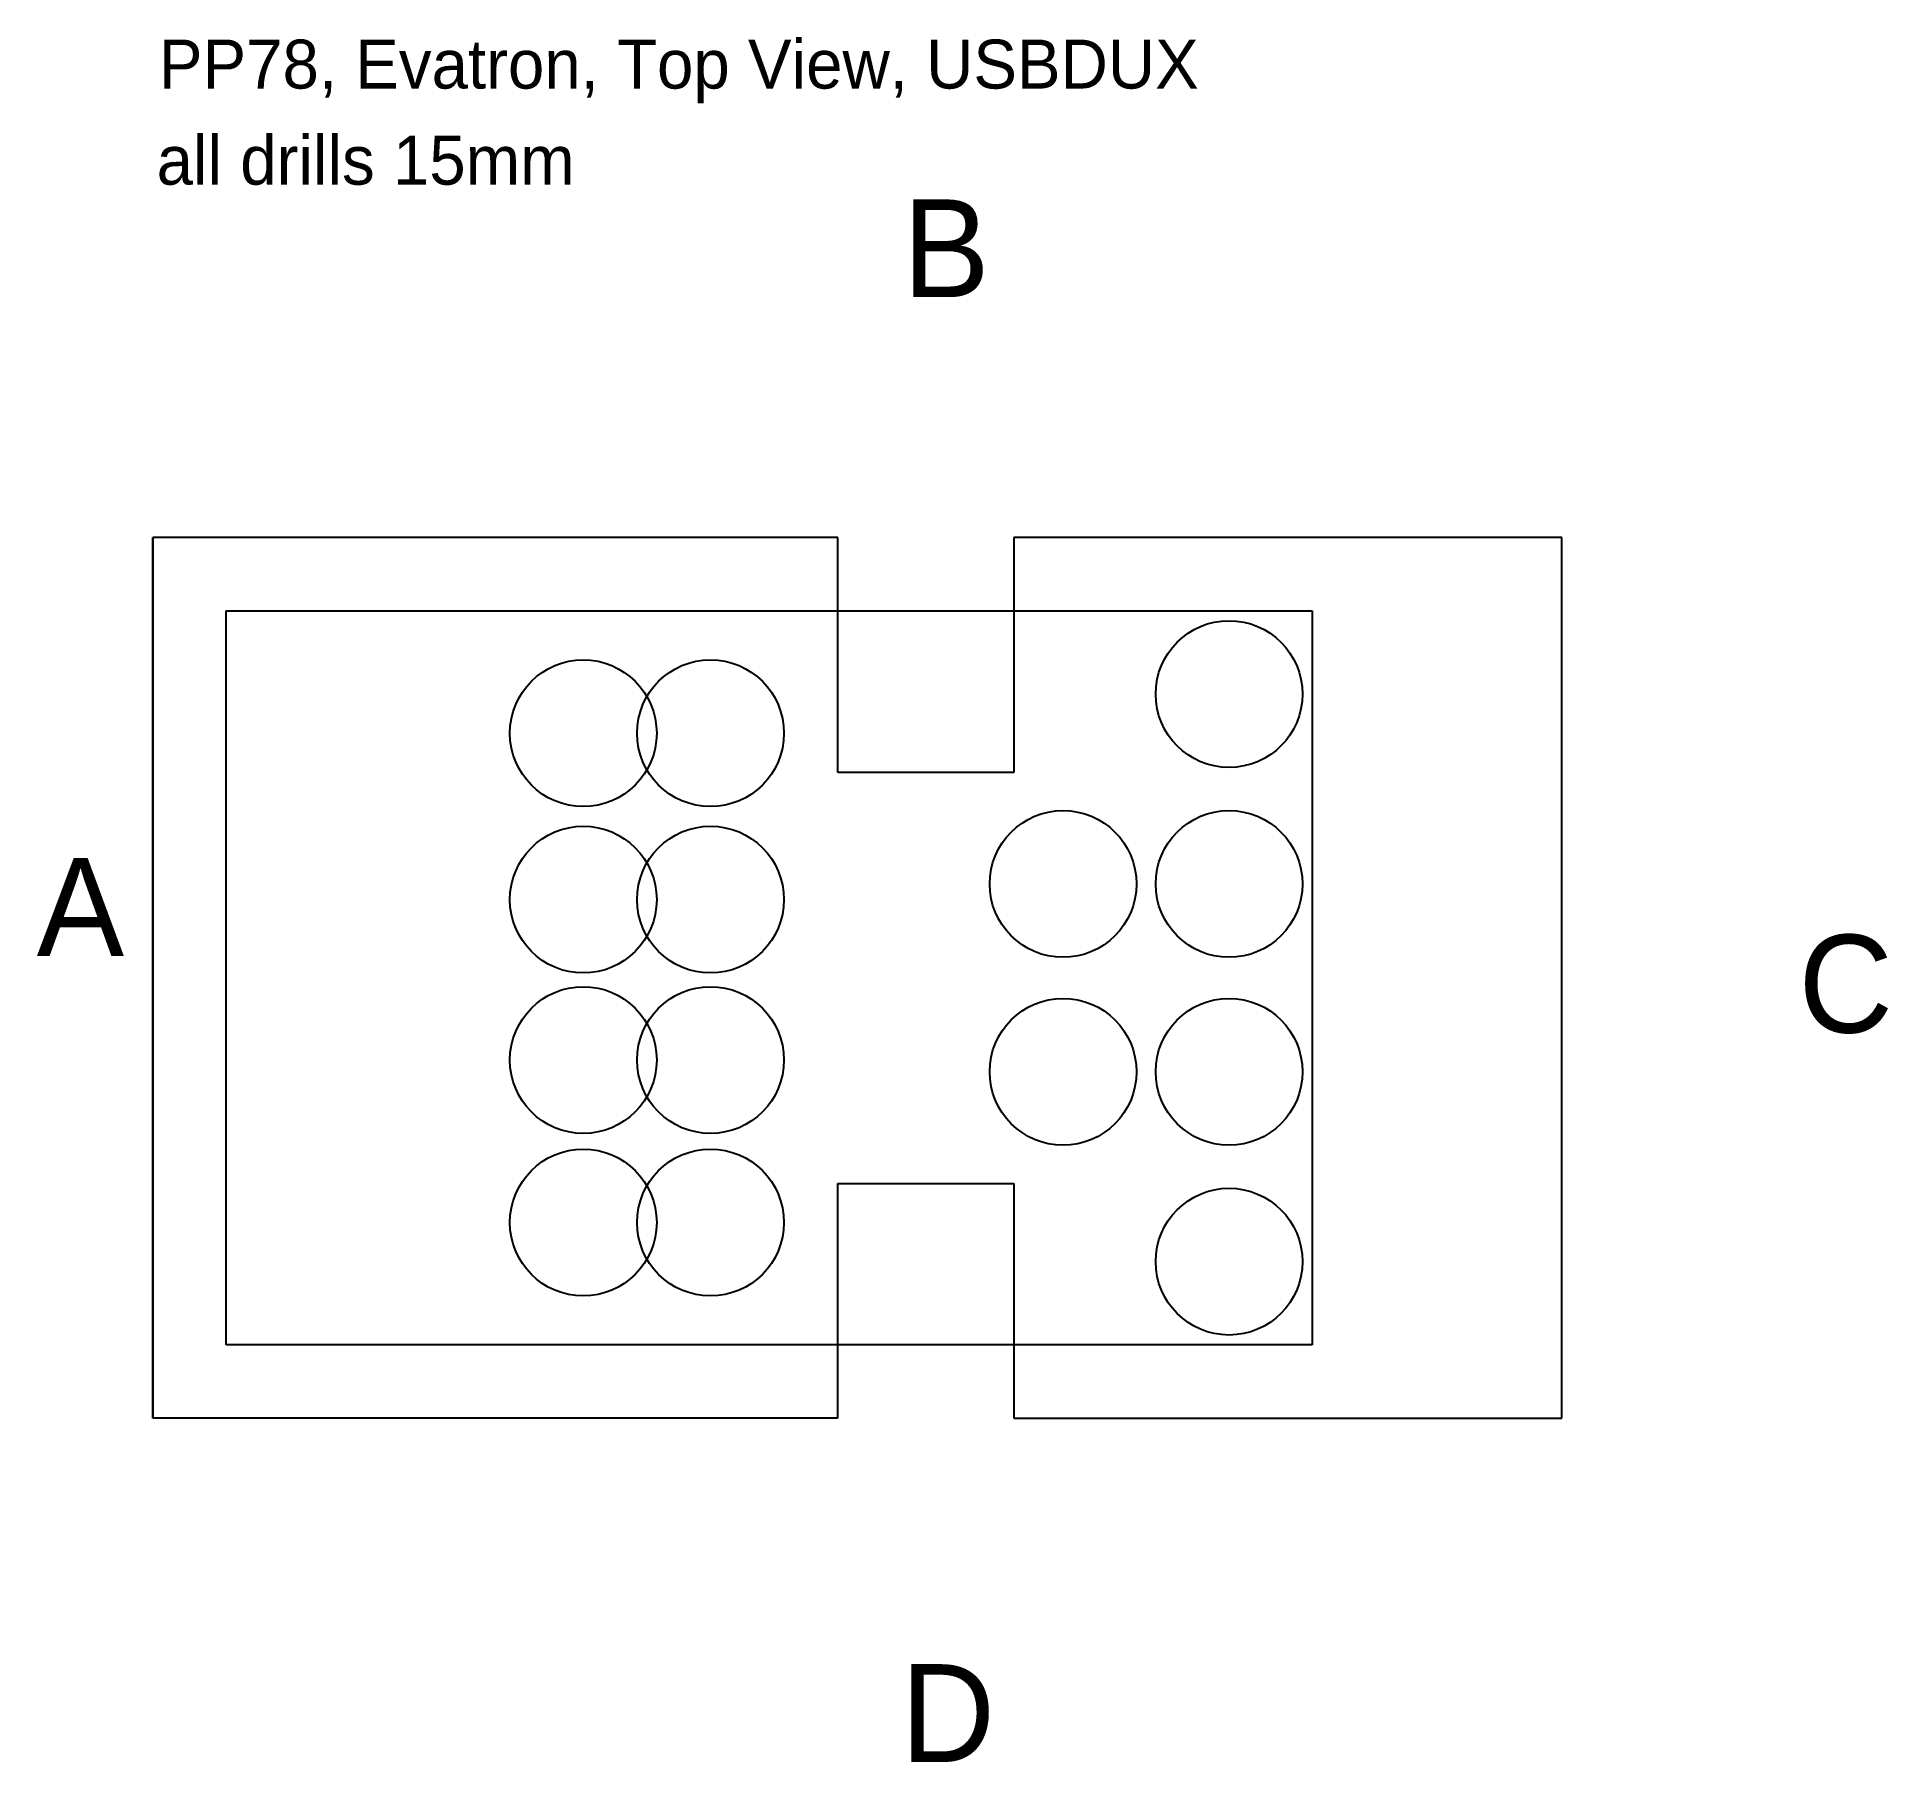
# Model space of a CAD drawing. Header units: millimetres. Extents: x -12 to 177, y -35 to 141.
import ezdxf

# ---------------------------------------------------------------- set-up
doc = ezdxf.new("R2010")
doc.units = ezdxf.units.MM
doc.layers.add('default', color=7, linetype='CONTINUOUS')

msp = doc.modelspace()

# ---------------------------------------------------------------- linework, layer by layer
at = {"layer": 'default', "color": 7, "linetype": 'CONTINUOUS'}
for p, q in [((70, 90), (0, 90)), ((0, 90), (0, 0)), ((0, 0), (0, 90)), ((70, 66), (70, 90)), ((144, 90), (88, 90)), ((88, 90), (88, 66)), ((144, 0), (144, 90)), ((88, 66), (70, 66)), ((70, 0), (70, 24)), ((70, 24), (88, 24)), ((88, 24), (88, 0)), ((70, 0), (0, 0)), ((88, 0), (144, 0))]:
    msp.add_line(p, q, dxfattribs=at)
at = {"layer": 'default', "color": 7}
for p, q in [((7.5, 7.5), (7.5, 82.5)), ((7.5, 82.5), (118.5, 82.5)), ((118.5, 82.5), (118.5, 7.5)), ((118.5, 7.5), (7.5, 7.5))]:
    msp.add_line(p, q, dxfattribs=at)
at = {"layer": 'default', "color": 7, "linetype": 'CONTINUOUS'}
for centre in [(110, 74), (44, 70), (57, 70), (93.03331, 54.6), (110, 54.6), (44, 53), (57, 53), (44, 36.6), (57, 36.6), (93.03331, 35.4), (110, 35.4), (44, 20), (57, 20), (110, 16)]:
    msp.add_circle(centre, 7.5, dxfattribs=at)

# ---------------------------------------------------------------- texts
for s, height, p in [('PP78, Evatron, Top View, USBDUX', 5, (0.619036, 135.878399)), ('all drills 15mm', 5, (0.390276, 126.059133)), ('B', 10, (76.617162, 114.5609)), ('A', 10, (-11.857418, 47.24725)), ('C', 10, (168.192913, 39.403112)), ('D', 10, (76.428104, -35.128688))]:
    msp.add_text(s, height=height, dxfattribs=at).set_placement(p)

doc.saveas('drawing.dxf')
